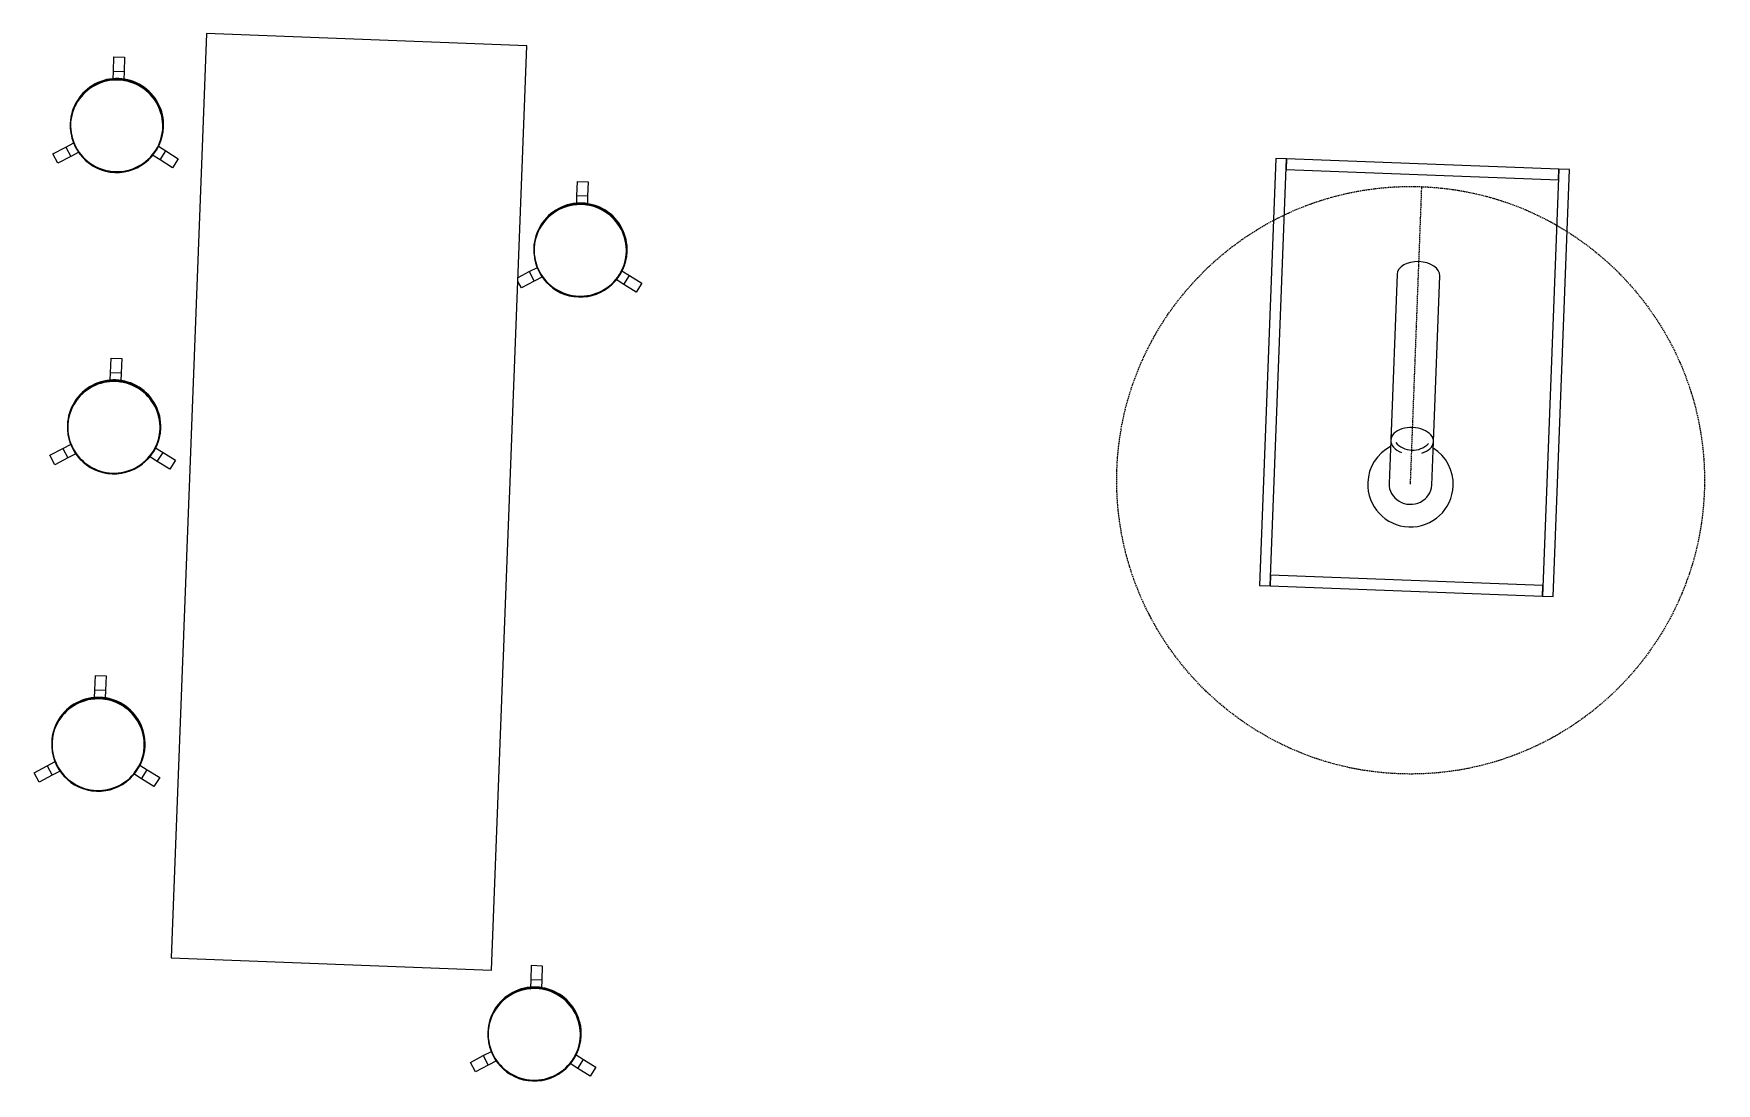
# Model space of a CAD drawing. Header units: millimetres. Extents: x 17567 to 83301, y -4294 to 56331.
# Drawn here: x 52947 to 59246, y 20395 to 24326 of the extents above; entities that cross this region are included whole.
import ezdxf

# ---------------------------------------------------------------- set-up
doc = ezdxf.new("R2010")
doc.units = ezdxf.units.MM
doc.header["$MEASUREMENT"] = 0
doc.linetypes.add('Hidden', pattern=[7.14375, 4.7625, -2.38125])
for name, color, linetype, lineweight in [('E-ELEC-EQPM', 71, 'Continuous', 13), ('E-ELEC-EQPM-HDLN', 91, 'Hidden', 13), ('I-FURN', 40, 'Continuous', 13), ('Q-CASE', 33, 'Continuous', 13)]:
    doc.layers.add(name, color=color, linetype=linetype, lineweight=lineweight)

# ---------------------------------------------------------------- blocks, each defined once
blk = doc.blocks.new('KUKA_KR10_1100 - KUKA_KR10_1100-2586731-GA PLAN - LEVEL 11')
at = {"layer": 'E-ELEC-EQPM'}
for p, q in [((-510, 1200), (-550, 1200)), ((-550, 1200), (-550, -400)), ((510, 1200), (-510, 1200)), ((-510, 1200), (-510, 1160)), ((-510, -400), (-510, 1200)), ((510, 1160), (510, 1200)), ((550, 1200), (510, 1200)), ((510, 1200), (510, -400)), ((550, -400), (550, 1200)), ((-510, 1160), (510, 1160)), ((-80, 783.9), (-80, 162.2)), ((80, 162.2), (80, 783.9)), ((-80, 202.9), (-80, 164)), ((80, 164), (80, 202.9)), ((-80, 162.2), (-80, 0)), ((80, 0), (80, 162.2)), ((510, -360), (-510, -360)), ((-510, -360), (-510, -400)), ((510, -400), (510, -360)), ((-550, -400), (-510, -400)), ((-510, -400), (510, -400)), ((510, -400), (550, -400))]:
    blk.add_line(p, q, dxfattribs=at)
for start, end in [(120, 180), (360, 60), (180, 360)]:
    blk.add_arc((0, 0), 160, start, end, dxfattribs=at)
for centre, major_axis, ratio, start_param, end_param in [((0, 783.9), (-80, 0), 0.62932, 3.141593, 6.283185), ((0, 162.2), (80, 0), 0.62932, 0, 3.141593), ((0, 202.9), (80, 0), 0.939693, 3.045401, 3.141593), ((0, 202.9), (80, 0), 0.939693, 3.141593, 3.190534), ((0, 202.9), (80, 0), 0.939693, 0, 0.096192), ((0, 202.9), (80, 0), 0.939693, 6.234244, 6.283185), ((0, 162.2), (80, 0), 0.62932, 3.141593, 4.217956), ((0, 202.9), (80, 0), 0.939693, 3.840094, 5.584684), ((0, 162.2), (80, 0), 0.62932, 5.206822, 6.283185), ((0, 0), (-80, 0), 0.939693, 0, 3.141593)]:
    blk.add_ellipse(centre, major_axis=major_axis, ratio=ratio, start_param=start_param, end_param=end_param, dxfattribs=at)
at = {"layer": 'E-ELEC-EQPM-HDLN'}
blk.add_line((0, 0), (0, 1115), dxfattribs=at)
blk.add_circle((0, 15), 1100, dxfattribs=at)
blk = doc.blocks.new('reception table - reception table-9899637-GA PLAN - LEVEL 11')
at = {"layer": 'Q-CASE'}
for p, q in [((-27199.3, 23907.9), (-28399.3, 23907.9)), ((-28399.3, 23907.9), (-28399.3, 20444.5)), ((-27199.3, 20444.5), (-27199.3, 23907.9)), ((-28399.3, 20444.5), (-27199.3, 20444.5))]:
    blk.add_line(p, q, dxfattribs=at)
blk = doc.blocks.new('Furniture_CHA-013_Stool Breakout High - CHA-013-V110-GA PLAN - LEVEL 11')
at = {"layer": 'I-FURN'}
for p, q in [((-20, 205), (-20, 259.6)), ((-20, 259.6), (20, 259.6)), ((20, 259.6), (20, 205)), ((20, 205), (-20, 205)), ((-20, 176.7), (-20, 205)), ((20, 205), (-20, 205)), ((20, 205), (20, 176.9)), ((-20, 170.6), (-20, 174.1)), ((20, 174.1), (20, 170.6)), ((-234.9, -112.5), (-187.5, -85.2)), ((-214.9, -147.1), (-234.9, -112.5)), ((-167.5, -119.8), (-214.9, -147.1)), ((-187.5, -85.2), (-157.8, -68)), ((-187.5, -85.2), (-167.5, -119.8)), ((-187.5, -85.2), (-167.5, -119.8)), ((-137.8, -102.6), (-167.5, -119.8)), ((167.5, -119.8), (138.1, -102.8)), ((159.1, -68.8), (187.5, -85.2)), ((167.5, -119.8), (187.5, -85.2)), ((167.5, -119.8), (187.5, -85.2)), ((214.9, -147.1), (167.5, -119.8)), ((187.5, -85.2), (234.9, -112.5)), ((234.9, -112.5), (214.9, -147.1))]:
    blk.add_line(p, q, dxfattribs=at)
for centre, radius, start, end in [((0.9, 3.8), 175, 360, 180), ((0, 0), 173, 360, 180), ((0.2, 3.2), 173, 0, 180), ((0.9, 3.8), 175, 180, 360), ((0, 0), 173, 180, 360), ((0.2, 3.2), 173, 180, 0)]:
    blk.add_arc(centre, radius, start, end, dxfattribs=at)
blk = doc.blocks.new('Furniture_CHA-013_Stool Breakout High - CHA-013-V111-GA PLAN - LEVEL 11')
at = {"layer": 'I-FURN'}
for p, q in [((-20, 205), (-20, 259.6)), ((-20, 259.6), (20, 259.6)), ((20, 259.6), (20, 205)), ((20, 205), (-20, 205)), ((-20, 176.7), (-20, 205)), ((20, 205), (-20, 205)), ((20, 205), (20, 176.9)), ((-20, 170.6), (-20, 174.1)), ((20, 174.1), (20, 170.6)), ((-234.9, -112.5), (-187.5, -85.2)), ((-214.9, -147.1), (-234.9, -112.5)), ((-167.5, -119.8), (-214.9, -147.1)), ((-187.5, -85.2), (-157.8, -68)), ((-187.5, -85.2), (-167.5, -119.8)), ((-187.5, -85.2), (-167.5, -119.8)), ((-137.8, -102.6), (-167.5, -119.8)), ((167.5, -119.8), (138.1, -102.8)), ((159.1, -68.7), (187.5, -85.2)), ((167.5, -119.8), (187.5, -85.2)), ((167.5, -119.8), (187.5, -85.2)), ((214.9, -147.1), (167.5, -119.8)), ((187.5, -85.2), (234.9, -112.5)), ((234.9, -112.5), (214.9, -147.1))]:
    blk.add_line(p, q, dxfattribs=at)
for centre, radius, start, end in [((0.9, 3.8), 175, 360, 180), ((0, 0), 173, 360, 180), ((0.2, 3.2), 173, 0, 180), ((0.9, 3.8), 175, 180, 360), ((0, 0), 173, 180, 360), ((0.2, 3.2), 173, 180, 0)]:
    blk.add_arc(centre, radius, start, end, dxfattribs=at)
blk = doc.blocks.new('Furniture_CHA-013_Stool Breakout High - CHA-013-V112-GA PLAN - LEVEL 11')
at = {"layer": 'I-FURN'}
for p, q in [((-20, 205), (-20, 259.6)), ((-20, 259.6), (20, 259.6)), ((20, 259.6), (20, 205)), ((20, 205), (-20, 205)), ((-20, 176.7), (-20, 205)), ((20, 205), (-20, 205)), ((20, 205), (20, 176.9)), ((-20, 170.6), (-20, 174.1)), ((20, 174.1), (20, 170.6)), ((-228.7, -108.9), (-187.5, -85.2)), ((-214.9, -147.1), (-228.7, -123.2)), ((-167.5, -119.8), (-214.9, -147.1)), ((-187.5, -85.2), (-157.8, -68)), ((-187.5, -85.2), (-167.5, -119.8)), ((-187.5, -85.2), (-167.5, -119.8)), ((-137.8, -102.6), (-167.5, -119.8)), ((167.5, -119.8), (138.1, -102.8)), ((159.1, -68.7), (187.5, -85.2)), ((167.5, -119.8), (187.5, -85.2)), ((167.5, -119.8), (187.5, -85.2)), ((214.9, -147.1), (167.5, -119.8)), ((187.5, -85.2), (234.9, -112.5)), ((234.9, -112.5), (214.9, -147.1))]:
    blk.add_line(p, q, dxfattribs=at)
for centre, radius, start, end in [((0.9, 3.8), 175, 360, 180), ((0, 0), 173, 360, 180), ((0.2, 3.2), 173, 0, 180), ((0.9, 3.8), 175, 180, 360), ((0, 0), 173, 180, 360), ((0.2, 3.2), 173, 180, 0)]:
    blk.add_arc(centre, radius, start, end, dxfattribs=at)

msp = doc.modelspace()

# ---------------------------------------------------------------- block references
at = {"layer": 'E-ELEC-EQPM', "rotation": 357.816525054261}
msp.add_blockref('KUKA_KR10_1100 - KUKA_KR10_1100-2586731-GA PLAN - LEVEL 11', (58100.7, 22638.7), dxfattribs=at)
at = {"layer": 'I-FURN', "rotation": 357.816525054261}
for name, p in [('Furniture_CHA-013_Stool Breakout High - CHA-013-V111-GA PLAN - LEVEL 11', (53257.8, 23979.2)), ('Furniture_CHA-013_Stool Breakout High - CHA-013-V112-GA PLAN - LEVEL 11', (54993, 23512.8)), ('Furniture_CHA-013_Stool Breakout High - CHA-013-V110-GA PLAN - LEVEL 11', (53247.3, 22850.5)), ('Furniture_CHA-013_Stool Breakout High - CHA-013-V111-GA PLAN - LEVEL 11', (53188.5, 21662.1)), ('Furniture_CHA-013_Stool Breakout High - CHA-013-V111-GA PLAN - LEVEL 11', (54821, 20577.2))]:
    msp.add_blockref(name, p, dxfattribs=at)
at = {"layer": 'Q-CASE', "rotation": 357.816525054261}
msp.add_blockref('reception table - reception table-9899637-GA PLAN - LEVEL 11', (81062, -646.5), dxfattribs=at)

doc.saveas('drawing.dxf')
